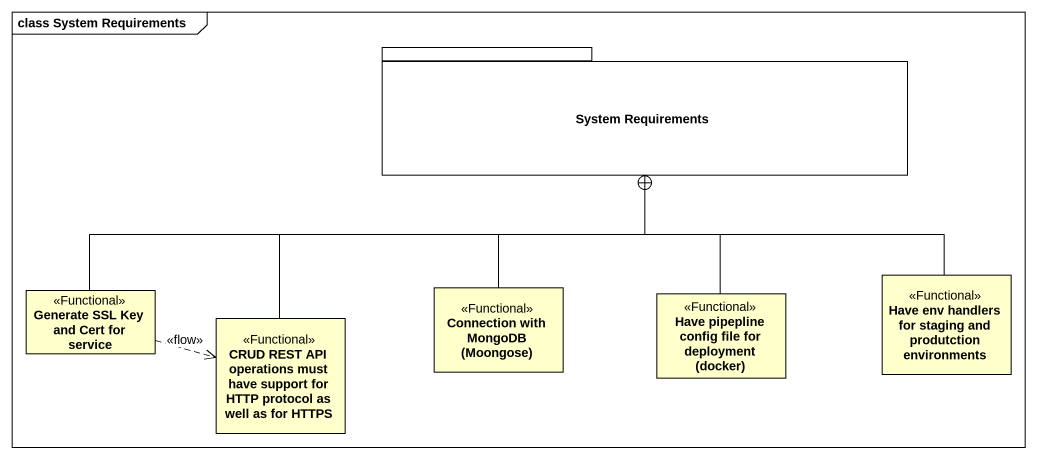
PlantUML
@startuml
mainframe class System Requirements
hide circle
hide empty members
package "System Requirements" as System_Requirements {
}
class "Generate SSL Key and Cert for service" as Generate_SSL_Key_and_Cert <<Functional>>
class "Connection with MongoDB (Moongose)" as Connection_with_MongoDB <<Functional>>
class "Have pipepline config file for deployment (docker)" as Have_pipepline_config_file <<Functional>>
class "Have env handlers for staging and produtction environments" as Have_env_handlers_for <<Functional>>
class "CRUD REST API operations must have support for HTTP protocol as well as for HTTPS" as CRUD_REST_API_operations <<Functional>>
Generate_SSL_Key_and_Cert -right-+ System_Requirements
Generate_SSL_Key_and_Cert .right.> CRUD_REST_API_operations : <<flow>>
Connection_with_MongoDB -up-+ System_Requirements
Have_pipepline_config_file -up-+ System_Requirements
Have_env_handlers_for -up-+ System_Requirements
CRUD_REST_API_operations -up-+ System_Requirements
@enduml
